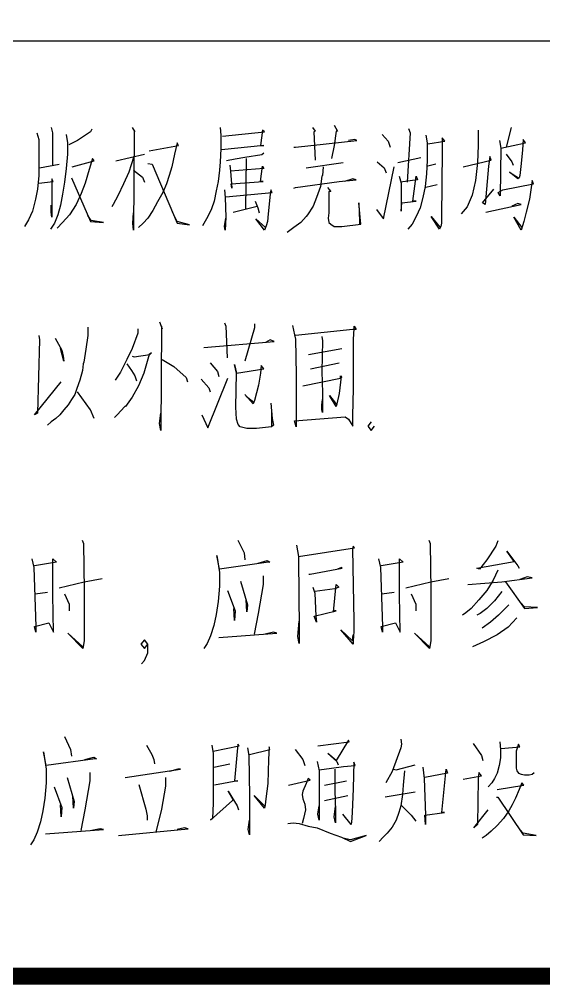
# Model space of a CAD drawing. Extents: x 2025205 to 2402328, y -557483 to 329036.
# Drawn here: x 2168076 to 2170399, y -400620 to -396345 of the extents above; entities that cross this region are included whole.
import ezdxf

# ---------------------------------------------------------------- set-up
doc = ezdxf.new("R2010")
doc.units = 0
doc.header["$LTSCALE"] = 1500
doc.header["$MEASUREMENT"] = 0
doc.layers.add('PUB_TITLE', color=4, linetype='Continuous')

# ---------------------------------------------------------------- blocks, each defined once
blk = doc.blocks.new('EWW')
at = {"layer": 'PUB_TITLE'}
for p, q in [((-165269.8, 286116.5), (-158269.8, 286116.5)), ((-163843.5, 285860), (-163839.4, 285844.9)), ((-163722.5, 285855), (-163726.6, 285847.4)), ((-163603.6, 285860), (-163595.5, 285847.4)), ((-163343.6, 285860), (-163341.6, 285837.4)), ((-163071.4, 285860), (-163063.4, 285850)), ((-163006.9, 285867.6), (-162996.9, 285850)), ((-162787.2, 285857.5), (-162783.2, 285844.9)), ((-162484.9, 285860), (-162499, 285802.1)), ((-163885.8, 285844.9), (-163879.8, 285824.8)), ((-163839.4, 285844.9), (-163839.4, 285749.2)), ((-163799.1, 285839.9), (-163795.1, 285814.7)), ((-163726.6, 285847.4), (-163764.9, 285822.2)), ((-163597.6, 285850), (-163599.6, 285557.7)), ((-163595.5, 285847.4), (-163597.6, 285850)), ((-163341.6, 285837.4), (-163341.6, 285797)), ((-163337.5, 285834.8), (-163212.6, 285847.4)), ((-163218.6, 285852.5), (-163224.6, 285807.1)), ((-163212.6, 285847.4), (-163218.6, 285852.5)), ((-163063.4, 285850), (-163067.4, 285847.4)), ((-163067.4, 285847.4), (-163063.4, 285764.3)), ((-163000.9, 285850), (-163006.9, 285807.1)), ((-162996.9, 285850), (-163000.9, 285850)), ((-162865.8, 285839.9), (-162847.7, 285819.7)), ((-162783.2, 285844.9), (-162791.3, 285698.8)), ((-162736.8, 285837.4), (-162732.8, 285814.7)), ((-162688.5, 285829.8), (-162688.5, 285792)), ((-162680.4, 285819.7), (-162688.5, 285829.8)), ((-162581.6, 285852.5), (-162581.6, 285807.1)), ((-163879.8, 285824.8), (-163879.8, 285764.3)), ((-163795.1, 285814.7), (-163795.1, 285781.9)), ((-163764.9, 285822.2), (-163791.1, 285809.6)), ((-163553.2, 285792), (-163466.5, 285807.1)), ((-163470.6, 285814.7), (-163478.6, 285781.9)), ((-163466.5, 285807.1), (-163470.6, 285814.7)), ((-163341.6, 285797), (-163343.6, 285759.2)), ((-163214.6, 285807.1), (-163339.5, 285794.5)), ((-163224.6, 285807.1), (-163214.6, 285807.1)), ((-163125.9, 285802.1), (-163121.8, 285802.1)), ((-163121.8, 285802.1), (-162940.4, 285822.2)), ((-163006.9, 285807.1), (-163015, 285769.3)), ((-162946.5, 285824.8), (-162964.6, 285822.2)), ((-162940.4, 285822.2), (-162946.5, 285824.8)), ((-162847.7, 285819.7), (-162841.7, 285802.1)), ((-162732.8, 285814.7), (-162732.8, 285764.3)), ((-162730.8, 285812.2), (-162680.4, 285819.7)), ((-162581.6, 285807.1), (-162583.6, 285756.7)), ((-162519.1, 285822.2), (-162515.1, 285799.6)), ((-162515.1, 285799.6), (-162517.1, 285658.5)), ((-162515.1, 285799.6), (-162442.5, 285814.7)), ((-162448.6, 285824.8), (-162450.6, 285794.5)), ((-162442.5, 285814.7), (-162448.6, 285824.8)), ((-163795.1, 285781.9), (-163799.1, 285739.1)), ((-163720.5, 285769.3), (-163730.6, 285736.6)), ((-163716.5, 285761.8), (-163720.5, 285769.3)), ((-163652, 285761.8), (-163567.3, 285781.9)), ((-163599.6, 285771.8), (-163613.7, 285729)), ((-163478.6, 285781.9), (-163486.7, 285744.1)), ((-163271, 285771.8), (-163299.2, 285766.8)), ((-163220.6, 285779.4), (-163271, 285771.8)), ((-163267, 285769.3), (-163269, 285620.7)), ((-163214.6, 285784.4), (-163220.6, 285779.4)), ((-162819.5, 285756.7), (-162750.9, 285771.8)), ((-162688.5, 285792), (-162690.5, 285595.5)), ((-162547.4, 285774.4), (-162551.4, 285746.6)), ((-162543.3, 285764.3), (-162547.4, 285774.4)), ((-162499, 285781.9), (-162482.9, 285759.2)), ((-162450.6, 285794.5), (-162454.6, 285754.2)), ((-163879.8, 285764.3), (-163879.8, 285718.9)), ((-163877.7, 285741.6), (-163819.3, 285751.7)), ((-163781, 285744.1), (-163716.5, 285761.8)), ((-163557.2, 285754.2), (-163545.1, 285751.7)), ((-163545.1, 285751.7), (-163470.6, 285577.8)), ((-163486.7, 285744.1), (-163494.8, 285718.9)), ((-163343.6, 285759.2), (-163345.6, 285734.1)), ((-163299.2, 285766.8), (-163325.4, 285761.8)), ((-163315.4, 285749.2), (-163313.3, 285731.5)), ((-163224.6, 285701.3), (-163218.6, 285746.6)), ((-163218.6, 285746.6), (-163214.6, 285739.1)), ((-163089.6, 285741.6), (-162980.7, 285756.7)), ((-163039.2, 285744.1), (-163041.2, 285718.9)), ((-162880, 285759.2), (-162859.8, 285741.6)), ((-162861.8, 285590.4), (-162829.6, 285744.1)), ((-162859.8, 285741.6), (-162853.7, 285726.5)), ((-162732.8, 285764.3), (-162734.8, 285724)), ((-162706.6, 285751.7), (-162730.8, 285746.6)), ((-162626, 285744.1), (-162543.3, 285764.3)), ((-162583.6, 285756.7), (-162589.7, 285703.8)), ((-162551.4, 285746.6), (-162561.5, 285633.3)), ((-162482.9, 285759.2), (-162478.8, 285749.2)), ((-162454.6, 285754.2), (-162458.7, 285718.9)), ((-163879.8, 285718.9), (-163883.8, 285678.6)), ((-163799.1, 285739.1), (-163803.2, 285698.8)), ((-163783, 285711.4), (-163726.6, 285582.9)), ((-163730.6, 285736.6), (-163742.7, 285696.3)), ((-163613.7, 285729), (-163629.8, 285693.7)), ((-163599.6, 285734.1), (-163573.4, 285713.9)), ((-163573.4, 285713.9), (-163567.3, 285698.8)), ((-163494.8, 285718.9), (-163502.8, 285693.7)), ((-163345.6, 285734.1), (-163349.6, 285701.3)), ((-163214.6, 285739.1), (-163313.3, 285731.5)), ((-163313.3, 285731.5), (-163309.3, 285681.1)), ((-163043.2, 285716.4), (-163047.3, 285686.2)), ((-163041.2, 285718.9), (-163043.2, 285716.4)), ((-162815.4, 285716.4), (-162809.4, 285696.3)), ((-162775.1, 285643.3), (-162765.1, 285716.4)), ((-162765.1, 285716.4), (-162761, 285706.3)), ((-162734.8, 285724), (-162738.9, 285686.2)), ((-162488.9, 285729), (-162462.7, 285711.4)), ((-162464.7, 285708.9), (-162488.9, 285729)), ((-162460.7, 285711.4), (-162464.7, 285708.9)), ((-162458.7, 285718.9), (-162460.7, 285711.4)), ((-163879.8, 285696.3), (-163837.4, 285701.3)), ((-163841.5, 285708.9), (-163841.5, 285595.5)), ((-163837.4, 285701.3), (-163841.5, 285708.9)), ((-163803.2, 285698.8), (-163809.2, 285663.5)), ((-163742.7, 285696.3), (-163754.8, 285666)), ((-163629.8, 285693.7), (-163645.9, 285658.5)), ((-163502.8, 285693.7), (-163512.9, 285668.5)), ((-163349.6, 285701.3), (-163355.7, 285673.6)), ((-163311.3, 285693.7), (-163216.6, 285701.3)), ((-163309.3, 285681.1), (-163311.3, 285693.7)), ((-163216.6, 285701.3), (-163224.6, 285701.3)), ((-163125.9, 285681.1), (-163121.8, 285683.7)), ((-163121.8, 285683.7), (-162992.8, 285701.3)), ((-163047.3, 285686.2), (-163059.4, 285653.4)), ((-163027.1, 285683.7), (-163017, 285671.1)), ((-162992.8, 285701.3), (-162942.4, 285706.3)), ((-162952.5, 285708.9), (-162976.7, 285701.3)), ((-162942.4, 285706.3), (-162952.5, 285708.9)), ((-162761, 285706.3), (-162811.4, 285698.8)), ((-162809.4, 285696.3), (-162809.4, 285613.1)), ((-162738.9, 285686.2), (-162744.9, 285653.4)), ((-162702.6, 285691.2), (-162736.8, 285683.7)), ((-162589.7, 285703.8), (-162599.8, 285661)), ((-162509.1, 285676.1), (-162418.3, 285693.7)), ((-162422.4, 285703.8), (-162430.4, 285648.4)), ((-162418.3, 285693.7), (-162422.4, 285703.8)), ((-163883.8, 285678.6), (-163889.8, 285648.4)), ((-163809.2, 285663.5), (-163815.3, 285630.7)), ((-163754.8, 285666), (-163768.9, 285633.3)), ((-163645.9, 285658.5), (-163660, 285633.3)), ((-163512.9, 285668.5), (-163529, 285640.8)), ((-163355.7, 285673.6), (-163361.7, 285643.3)), ((-163331.5, 285676.1), (-163329.5, 285653.4)), ((-163327.4, 285655.9), (-163190.4, 285668.5)), ((-163196.4, 285663.5), (-163202.5, 285605.5)), ((-163194.4, 285676.1), (-163196.4, 285663.5)), ((-163190.4, 285668.5), (-163194.4, 285676.1)), ((-163023.1, 285671.1), (-163023.1, 285613.1)), ((-163017, 285671.1), (-163023.1, 285671.1)), ((-162599.8, 285661), (-162613.9, 285625.7)), ((-162569.5, 285638.3), (-162535.3, 285678.6)), ((-162523.2, 285668.5), (-162509.1, 285676.1)), ((-162517.1, 285658.5), (-162523.2, 285668.5)), ((-163889.8, 285648.4), (-163897.9, 285613.1)), ((-163843.5, 285610.6), (-163843.5, 285630.7)), ((-163815.3, 285630.7), (-163823.3, 285603)), ((-163768.9, 285633.3), (-163789.1, 285603)), ((-163660, 285633.3), (-163664.1, 285625.7)), ((-163529, 285640.8), (-163543.1, 285615.6)), ((-163361.7, 285643.3), (-163369.8, 285620.7)), ((-163329.5, 285653.4), (-163327.4, 285595.5)), ((-163305.3, 285610.6), (-163234.7, 285628.2)), ((-163240.8, 285643.3), (-163232.7, 285623.2)), ((-163069.4, 285628.2), (-163085.6, 285603)), ((-163059.4, 285653.4), (-163069.4, 285628.2)), ((-162934.4, 285638.3), (-162932.4, 285582.9)), ((-162928.3, 285575.3), (-162934.4, 285638.3)), ((-162809.4, 285613.1), (-162807.4, 285638.3)), ((-162807.4, 285638.3), (-162765.1, 285643.3)), ((-162765.1, 285643.3), (-162775.1, 285643.3)), ((-162744.9, 285653.4), (-162753, 285623.2)), ((-162561.5, 285633.3), (-162569.5, 285638.3)), ((-162559.4, 285610.6), (-162454.6, 285633.3)), ((-162464.7, 285635.8), (-162482.9, 285628.2)), ((-162454.6, 285633.3), (-162464.7, 285635.8)), ((-162430.4, 285648.4), (-162440.5, 285610.6)), ((-163897.9, 285613.1), (-163910, 285587.9)), ((-163841.5, 285595.5), (-163843.5, 285610.6)), ((-163823.3, 285603), (-163833.4, 285577.8)), ((-163789.1, 285603), (-163809.2, 285580.3)), ((-163724.6, 285585.4), (-163734.6, 285600.5)), ((-163601.6, 285577.8), (-163599.6, 285608.1)), ((-163543.1, 285615.6), (-163557.2, 285592.9)), ((-163470.6, 285582.9), (-163484.7, 285610.6)), ((-163379.9, 285598), (-163396, 285570.3)), ((-163369.8, 285620.7), (-163379.9, 285598)), ((-163232.7, 285623.2), (-163228.7, 285608.1)), ((-163202.5, 285605.5), (-163204.5, 285582.9)), ((-163089.6, 285598), (-163105.7, 285580.3)), ((-163085.6, 285603), (-163089.6, 285598)), ((-163023.1, 285608.1), (-163025.1, 285592.9)), ((-163023.1, 285613.1), (-163023.1, 285608.1)), ((-162882, 285618.1), (-162880, 285615.6)), ((-162880, 285615.6), (-162861.8, 285590.4)), ((-162765.1, 285598), (-162777.1, 285575.3)), ((-162753, 285623.2), (-162765.1, 285598)), ((-162720.7, 285598), (-162694.5, 285565.2)), ((-162696.5, 285560.2), (-162720.7, 285598)), ((-162613.9, 285625.7), (-162632, 285605.5)), ((-162440.5, 285610.6), (-162446.6, 285582.9)), ((-163910, 285587.9), (-163922.1, 285567.8)), ((-163833.4, 285577.8), (-163845.5, 285560.2)), ((-163809.2, 285580.3), (-163825.3, 285562.7)), ((-163726.6, 285582.9), (-163688.3, 285580.3)), ((-163688.3, 285580.3), (-163724.6, 285585.4)), ((-163599.6, 285557.7), (-163601.6, 285577.8)), ((-163571.4, 285577.8), (-163585.5, 285565.2)), ((-163557.2, 285592.9), (-163571.4, 285577.8)), ((-163434.3, 285572.8), (-163470.6, 285582.9)), ((-163470.6, 285577.8), (-163434.3, 285572.8)), ((-163331.5, 285567.8), (-163327.4, 285592.9)), ((-163327.4, 285595.5), (-163329.5, 285557.7)), ((-163238.8, 285590.4), (-163210.5, 285565.2)), ((-163212.6, 285557.7), (-163238.8, 285590.4)), ((-163208.5, 285570.3), (-163212.6, 285557.7)), ((-163204.5, 285582.9), (-163208.5, 285570.3)), ((-163105.7, 285580.3), (-163125.9, 285565.2)), ((-163025.1, 285592.9), (-163023.1, 285580.3)), ((-163023.1, 285580.3), (-163017, 285575.3)), ((-163017, 285575.3), (-163006.9, 285567.8)), ((-162984.8, 285567.8), (-162928.3, 285575.3)), ((-162932.4, 285582.9), (-162932.4, 285575.3)), ((-162777.1, 285575.3), (-162789.2, 285560.2)), ((-162690.5, 285577.8), (-162692.5, 285567.8)), ((-162690.5, 285595.5), (-162690.5, 285577.8)), ((-162476.8, 285595.5), (-162452.6, 285565.2)), ((-162454.6, 285557.7), (-162476.8, 285595.5)), ((-162446.6, 285582.9), (-162454.6, 285557.7)), ((-163329.5, 285557.7), (-163331.5, 285567.8)), ((-163125.9, 285565.2), (-163146, 285550.1)), ((-163006.9, 285567.8), (-162984.8, 285567.8)), ((-162692.5, 285567.8), (-162696.5, 285560.2)), ((-163523, 285286.2), (-163514.9, 285266.1)), ((-163734.6, 285271.1), (-163734.6, 285251)), ((-163587.5, 285266.1), (-163587.5, 285253.5)), ((-163516.9, 285273.7), (-163518.9, 284966.2)), ((-163514.9, 285266.1), (-163516.9, 285273.7)), ((-163331.5, 285283.7), (-163327.4, 285273.7)), ((-163327.4, 285273.7), (-163323.4, 285180.4)), ((-163242.8, 285268.6), (-163271, 285170.3)), ((-163242.8, 285281.2), (-163242.8, 285268.6)), ((-163129.9, 285276.2), (-163123.9, 285248.5)), ((-162952.5, 285263.6), (-163121.8, 285245.9)), ((-162942.4, 285263.6), (-162952.5, 285263.6)), ((-162950.5, 285235.9), (-162948.5, 285266.1)), ((-162948.5, 285273.7), (-162942.4, 285263.6)), ((-162948.5, 285266.1), (-162948.5, 285273.7)), ((-163877.7, 285233.3), (-163883.8, 285016.6)), ((-163879.8, 285245.9), (-163877.7, 285233.3)), ((-163831.4, 285238.4), (-163811.2, 285203.1)), ((-163734.6, 285245.9), (-163740.7, 285205.6)), ((-163734.6, 285251), (-163734.6, 285245.9)), ((-163587.5, 285253.5), (-163603.6, 285208.1)), ((-163392, 285210.7), (-163184.3, 285228.3)), ((-163196.4, 285233.3), (-163210.5, 285225.8)), ((-163184.3, 285228.3), (-163196.4, 285233.3)), ((-163123.9, 285248.5), (-163121.8, 285235.9)), ((-163121.8, 285235.9), (-163119.8, 285130)), ((-163043.2, 285243.4), (-163041.2, 285230.8)), ((-163041.2, 285230.8), (-163043.2, 285140.1)), ((-162950.5, 285157.7), (-162950.5, 285235.9)), ((-163805.2, 285170.3), (-163815.3, 285208.1)), ((-163811.2, 285203.1), (-163807.2, 285185.5)), ((-163740.7, 285205.6), (-163746.7, 285167.8)), ((-163603.6, 285208.1), (-163619.7, 285175.4)), ((-163083.5, 285190.5), (-162984.8, 285208.1)), ((-163807.2, 285185.5), (-163805.2, 285170.3)), ((-163619.7, 285175.4), (-163637.9, 285137.6)), ((-163603.6, 285185.5), (-163597.6, 285182.9)), ((-163597.6, 285182.9), (-163551.2, 285190.5)), ((-163553.2, 285190.5), (-163569.3, 285135.1)), ((-163547.2, 285195.5), (-163553.2, 285190.5)), ((-163551.2, 285190.5), (-163547.2, 285195.5)), ((-163514.9, 285175.4), (-163480.6, 285155.2)), ((-163750.8, 285142.6), (-163758.8, 285114.9)), ((-163748.7, 285162.8), (-163750.8, 285142.6)), ((-163746.7, 285167.8), (-163748.7, 285162.8)), ((-163619.7, 285162.8), (-163605.6, 285142.6)), ((-163605.6, 285142.6), (-163595.5, 285127.5)), ((-163480.6, 285155.2), (-163444.4, 285122.5)), ((-163373.8, 285165.3), (-163351.6, 285140.1)), ((-163301.2, 285160.3), (-163295.2, 285135.1)), ((-163295.2, 285135.1), (-163301.2, 285160.3)), ((-163295.2, 285135.1), (-163214.6, 285147.7)), ((-163222.6, 285157.7), (-163224.6, 285135.1)), ((-163214.6, 285147.7), (-163222.6, 285157.7)), ((-163077.5, 285147.7), (-162992.8, 285165.3)), ((-162950.5, 285089.7), (-162950.5, 285157.7)), ((-163758.8, 285114.9), (-163766.9, 285089.7)), ((-163637.9, 285137.6), (-163654, 285114.9)), ((-163595.5, 285127.5), (-163591.5, 285112.4)), ((-163569.3, 285135.1), (-163585.5, 285097.3)), ((-163444.4, 285122.5), (-163440.3, 285109.9)), ((-163400, 285117.4), (-163377.8, 285092.2)), ((-163379.9, 284973.8), (-163321.4, 285119.9)), ((-163351.6, 285140.1), (-163347.6, 285125)), ((-163297.2, 285034.3), (-163295.2, 285135.1)), ((-163224.6, 285135.1), (-163230.7, 285099.8)), ((-163119.8, 285130), (-163119.8, 285051.9)), ((-163099.7, 285097.3), (-162988.8, 285119.9)), ((-163043.2, 285140.1), (-163041.2, 285077.1)), ((-162986.8, 285125), (-162992.8, 285074.6)), ((-162988.8, 285127.5), (-162984.8, 285122.5)), ((-162988.8, 285119.9), (-162988.8, 285127.5)), ((-162984.8, 285122.5), (-162986.8, 285125)), ((-163891.9, 285011.6), (-163813.2, 285109.9)), ((-163766.9, 285089.7), (-163772.9, 285072.1)), ((-163585.5, 285097.3), (-163603.6, 285064.5)), ((-163377.8, 285092.2), (-163373.8, 285079.6)), ((-163230.7, 285099.8), (-163242.8, 285054.4)), ((-162952.5, 285009.1), (-162950.5, 285089.7)), ((-163783, 285057), (-163793.1, 285041.8)), ((-163772.9, 285072.1), (-163783, 285057)), ((-163726.6, 285026.7), (-163764.9, 285079.6)), ((-163603.6, 285064.5), (-163623.8, 285036.8)), ((-163246.8, 285044.4), (-163271, 285072.1)), ((-163267, 285067), (-163244.8, 285049.4)), ((-163043.2, 285041.8), (-163041.2, 285057)), ((-163041.2, 285077.1), (-163041.2, 285019.2)), ((-163021.1, 285069.6), (-162998.9, 285041.8)), ((-163000.9, 285036.8), (-163021.1, 285069.6)), ((-162992.8, 285074.6), (-162998.9, 285044.4)), ((-163793.1, 285041.8), (-163805.2, 285026.7)), ((-163625.8, 285036.8), (-163648, 285011.6)), ((-163623.8, 285036.8), (-163625.8, 285036.8)), ((-163295.2, 284999), (-163297.2, 285034.3)), ((-163242.8, 285054.4), (-163246.8, 285044.4)), ((-163194.4, 285046.9), (-163190.4, 285001.5)), ((-163119.8, 285051.9), (-163119.8, 284976.3)), ((-163043.2, 285026.7), (-163043.2, 285041.8)), ((-162998.9, 285044.4), (-163000.9, 285036.8)), ((-163883.8, 285016.6), (-163891.9, 285011.6)), ((-163829.4, 285001.5), (-163843.5, 284991.4)), ((-163817.3, 285011.6), (-163829.4, 285001.5)), ((-163805.2, 285026.7), (-163817.3, 285011.6)), ((-163716.5, 285001.5), (-163726.6, 285026.7)), ((-163648, 285011.6), (-163656, 285004)), ((-163523, 284986.4), (-163518.9, 285016.6)), ((-163398, 285011.6), (-163379.9, 284973.8)), ((-163291.2, 284983.9), (-163295.2, 284999)), ((-163192.4, 285021.7), (-163192.4, 284978.8)), ((-163190.4, 285001.5), (-163186.3, 284981.4)), ((-163123.9, 284994), (-162974.7, 285006.6)), ((-163041.2, 285019.2), (-163043.2, 285026.7)), ((-162974.7, 285006.6), (-162964.6, 284999)), ((-162964.6, 284999), (-162952.5, 284978.8)), ((-162952.5, 284978.8), (-162952.5, 285009.1)), ((-163843.5, 284991.4), (-163853.6, 284981.4)), ((-163518.9, 284966.2), (-163523, 284986.4)), ((-163285.1, 284976.3), (-163291.2, 284983.9)), ((-163265, 284971.3), (-163285.1, 284976.3)), ((-163236.7, 284971.3), (-163265, 284971.3)), ((-163192.4, 284976.3), (-163236.7, 284971.3)), ((-163186.3, 284981.4), (-163192.4, 284976.3)), ((-163119.8, 284976.3), (-163123.9, 284994)), ((-162898.3, 284990.9), (-162908.2, 284978.6)), ((-162908.2, 284978.6), (-162898.3, 284966.2)), ((-162898.3, 284966.2), (-162888.5, 284978.6)), ((-163751.2, 284642.1), (-163747.2, 284632)), ((-163747.2, 284632), (-163745.2, 284493.4)), ((-163291.6, 284642.1), (-163273.5, 284604.3)), ((-162727.2, 284642.1), (-162723.2, 284632)), ((-162723.2, 284632), (-162721.2, 284493.4)), ((-162523.6, 284639.6), (-162529.7, 284624.5)), ((-163273.5, 284604.3), (-163271.5, 284584.1)), ((-163118.3, 284627), (-163112.2, 284594.2)), ((-163112.2, 284594.2), (-162946.9, 284619.4)), ((-162951, 284624.5), (-162953, 284616.9)), ((-162953, 284616.9), (-162949, 284402.7)), ((-162946.9, 284619.4), (-162951, 284624.5)), ((-162529.7, 284624.5), (-162555.9, 284584.1)), ((-162497.4, 284609.3), (-162465.2, 284566.5)), ((-162475.3, 284579.1), (-162497.4, 284609.3)), ((-163900.4, 284586.7), (-163894.3, 284561.5)), ((-163827.8, 284576.6), (-163892.3, 284566.5)), ((-163837.9, 284586.7), (-163827.8, 284576.6)), ((-163837.9, 284480.8), (-163837.9, 284586.7)), ((-163354.1, 284596.7), (-163346.1, 284546.3)), ((-163346.1, 284556.4), (-163354.1, 284596.7)), ((-163200.9, 284576.6), (-163346.1, 284556.4)), ((-163231.2, 284574.1), (-163205, 284581.6)), ((-163205, 284581.6), (-163196.9, 284576.6)), ((-163196.9, 284576.6), (-163200.9, 284576.6)), ((-163112.2, 284594.2), (-163112.2, 284584.1)), ((-163112.2, 284584.1), (-163110.2, 284380)), ((-162876.4, 284586.7), (-162870.3, 284561.5)), ((-162803.8, 284576.6), (-162868.3, 284566.5)), ((-162813.9, 284586.7), (-162803.8, 284576.6)), ((-162813.9, 284480.8), (-162813.9, 284586.7)), ((-162586.1, 284558.9), (-162475.3, 284579.1)), ((-162555.9, 284584.1), (-162578.1, 284556.4)), ((-163894.3, 284561.5), (-163888.3, 284387.6)), ((-163346.1, 284546.3), (-163346.1, 284506)), ((-163078, 284541.3), (-162983.2, 284558.9)), ((-162985.2, 284561.5), (-162997.3, 284556.4)), ((-162983.2, 284558.9), (-162985.2, 284561.5)), ((-162870.3, 284561.5), (-162864.3, 284387.6)), ((-162578.1, 284556.4), (-162586.1, 284558.9)), ((-162523.6, 284553.9), (-162537.7, 284523.7)), ((-162465.2, 284566.5), (-162461.1, 284558.9)), ((-163819.8, 284501), (-163745.2, 284518.6)), ((-163745.2, 284518.6), (-163692.8, 284528.7)), ((-163283.6, 284521.2), (-163263.4, 284450.6)), ((-163217.1, 284536.3), (-163217.1, 284511.1)), ((-163082, 284541.3), (-163078, 284541.3)), ((-162795.8, 284501), (-162721.2, 284518.6)), ((-162721.2, 284518.6), (-162668.8, 284528.7)), ((-162612.3, 284511.1), (-162511.5, 284518.6)), ((-162537.7, 284523.7), (-162555.9, 284493.4)), ((-162511.5, 284518.6), (-162422.8, 284531.2)), ((-162501.5, 284518.6), (-162445, 284440.5)), ((-162437, 284533.7), (-162459.1, 284526.2)), ((-162422.8, 284531.2), (-162437, 284533.7)), ((-163890.3, 284483.4), (-163854, 284488.4)), ((-163745.2, 284493.4), (-163745.2, 284407.8)), ((-163346.1, 284506), (-163350.1, 284460.7)), ((-163321.9, 284493.4), (-163299.7, 284433)), ((-163217.1, 284511.1), (-163231.2, 284425.4)), ((-163069.9, 284503.5), (-163063.9, 284485.9)), ((-163005.4, 284498.5), (-163063.9, 284490.9)), ((-163063.9, 284485.9), (-163061.8, 284417.8)), ((-163009.4, 284430.4), (-163001.4, 284511.1)), ((-162993.3, 284503.5), (-163005.4, 284498.5)), ((-163001.4, 284511.1), (-162993.3, 284503.5)), ((-162866.3, 284483.4), (-162830, 284488.4)), ((-162721.2, 284493.4), (-162721.2, 284407.8)), ((-162555.9, 284493.4), (-162580.1, 284465.7)), ((-162511.5, 284490.9), (-162533.7, 284463.2)), ((-163835.9, 284370), (-163837.9, 284480.8)), ((-163803.6, 284483.4), (-163789.5, 284453.1)), ((-163350.1, 284460.7), (-163356.1, 284422.9)), ((-163265.4, 284430.4), (-163267.4, 284465.7)), ((-162811.9, 284370), (-162813.9, 284480.8)), ((-162779.6, 284483.4), (-162765.5, 284453.1)), ((-162580.1, 284465.7), (-162602.3, 284440.5)), ((-162533.7, 284463.2), (-162555.9, 284440.5)), ((-162445, 284445.6), (-162457.1, 284458.2)), ((-163789.5, 284453.1), (-163789.5, 284433)), ((-163301.7, 284405.2), (-163303.7, 284440.5)), ((-163299.7, 284433), (-163301.7, 284405.2)), ((-163263.4, 284450.6), (-163265.4, 284430.4)), ((-163065.9, 284417.8), (-163001.4, 284433)), ((-163005.4, 284433), (-163009.4, 284430.4)), ((-163001.4, 284433), (-163005.4, 284433)), ((-162765.5, 284453.1), (-162765.5, 284433)), ((-162602.3, 284440.5), (-162618.4, 284427.9)), ((-162555.9, 284440.5), (-162576, 284425.4)), ((-162491.4, 284450.6), (-162521.6, 284420.4)), ((-162406.7, 284443), (-162445, 284445.6)), ((-162445, 284440.5), (-162406.7, 284443)), ((-163745.2, 284407.8), (-163745.2, 284344.8)), ((-163356.1, 284422.9), (-163362.2, 284390.1)), ((-163231.2, 284425.4), (-163243.3, 284364.9)), ((-163114.3, 284357.4), (-163110.2, 284402.7)), ((-163059.8, 284400.2), (-163065.9, 284417.8)), ((-163061.8, 284417.8), (-163059.8, 284400.2)), ((-162949, 284402.7), (-162949, 284395.2)), ((-162721.2, 284407.8), (-162721.2, 284344.8)), ((-162618.4, 284427.9), (-162628.5, 284420.4)), ((-162576, 284425.4), (-162586.1, 284420.4)), ((-162521.6, 284420.4), (-162545.8, 284400.2)), ((-162467.2, 284412.8), (-162493.4, 284385.1)), ((-163892.3, 284387.6), (-163850, 284397.7)), ((-163888.3, 284370), (-163892.3, 284387.6)), ((-163888.3, 284387.6), (-163888.3, 284370)), ((-163850, 284397.7), (-163835.9, 284370)), ((-163362.2, 284390.1), (-163372.3, 284359.9)), ((-163110.2, 284380), (-163110.2, 284337.2)), ((-162987.3, 284377.5), (-162953, 284344.8)), ((-162951, 284334.7), (-162987.3, 284377.5)), ((-162949, 284372.5), (-162951, 284344.8)), ((-162949, 284395.2), (-162949, 284372.5)), ((-162868.3, 284387.6), (-162826, 284397.7)), ((-162864.3, 284370), (-162868.3, 284387.6)), ((-162864.3, 284387.6), (-162864.3, 284370)), ((-162826, 284397.7), (-162811.9, 284370)), ((-162545.8, 284400.2), (-162570, 284382.6)), ((-162493.4, 284385.1), (-162525.7, 284362.4)), ((-163793.6, 284367.5), (-163749.2, 284327.1)), ((-163749.2, 284322.1), (-163793.6, 284367.5)), ((-163745.2, 284344.8), (-163749.2, 284322.1)), ((-163567.8, 284347.3), (-163577.9, 284334.7)), ((-163557.7, 284334.7), (-163567.8, 284347.3)), ((-163372.3, 284359.9), (-163382.3, 284337.2)), ((-163348.1, 284354.9), (-163176.7, 284367.5)), ((-163186.8, 284370), (-163211, 284364.9)), ((-163176.7, 284367.5), (-163186.8, 284370)), ((-163110.2, 284337.2), (-163114.3, 284357.4)), ((-162953, 284344.8), (-162951, 284362.4)), ((-162951, 284344.8), (-162951, 284334.7)), ((-162769.6, 284367.5), (-162725.2, 284327.1)), ((-162725.2, 284322.1), (-162769.6, 284367.5)), ((-162721.2, 284344.8), (-162725.2, 284322.1)), ((-162525.7, 284362.4), (-162566, 284342.3)), ((-163577.9, 284334.7), (-163567.8, 284322.1)), ((-163567.8, 284322.1), (-163557.7, 284334.7)), ((-163557.7, 284309.5), (-163557.7, 284334.7)), ((-163382.3, 284337.2), (-163392.4, 284322.1)), ((-162588.1, 284332.2), (-162598.2, 284327.1)), ((-162566, 284342.3), (-162588.1, 284332.2)), ((-163575.9, 284276.7), (-163567.8, 284286.8)), ((-163567.8, 284286.8), (-163557.7, 284309.5)), ((-163803.6, 284062.1), (-163785.5, 284024.3)), ((-163561.7, 284036.9), (-163545.6, 284009.2)), ((-163368.2, 284036.9), (-163364.2, 284011.7)), ((-163364.2, 284019.3), (-163287.6, 284034.4)), ((-163291.6, 284039.4), (-163301.7, 283931.1)), ((-163287.6, 284034.4), (-163291.6, 284039.4)), ((-163198.9, 284031.9), (-163200.9, 283994.1)), ((-163196.9, 284024.3), (-163198.9, 284031.9)), ((-163055.8, 284034.4), (-162963.1, 284047)), ((-162965.1, 284052), (-163001.4, 283991.5)), ((-162963.1, 284047), (-162965.1, 284052)), ((-162809.9, 284054.5), (-162807.9, 284039.4)), ((-162807.9, 284039.4), (-162809.9, 284029.3)), ((-162596.2, 284041.9), (-162572, 284006.7)), ((-162517.6, 284047), (-162515.6, 284024.3)), ((-162513.6, 284026.8), (-162459.1, 284031.9)), ((-162463.2, 284039.4), (-162469.2, 284019.3)), ((-162459.1, 284031.9), (-162463.2, 284039.4)), ((-163866.1, 284016.7), (-163858.1, 283966.3)), ((-163858.1, 283976.4), (-163866.1, 284016.7)), ((-163785.5, 284024.3), (-163783.5, 284004.1)), ((-163743.2, 283994.1), (-163717, 284001.6)), ((-163717, 284001.6), (-163708.9, 283996.6)), ((-163545.6, 284009.2), (-163539.6, 283994.1)), ((-163364.2, 284011.7), (-163364.2, 283936.1)), ((-163263.4, 284029.3), (-163259.4, 284006.7)), ((-163259.4, 284006.7), (-163257.4, 283885.7)), ((-163257.4, 284009.2), (-163196.9, 284024.3)), ((-163122.3, 284024.3), (-163100.1, 283994.1)), ((-163025.6, 284011.7), (-162999.4, 283989)), ((-163001.4, 283991.5), (-163025.6, 284011.7)), ((-162809.9, 284029.3), (-162836.1, 283958.8)), ((-162572, 284006.7), (-162568, 283991.5)), ((-162515.6, 284024.3), (-162515.6, 283999.1)), ((-162469.2, 284019.3), (-162469.2, 284001.6)), ((-162469.2, 284001.6), (-162469.2, 283986.5)), ((-163712.9, 283996.6), (-163858.1, 283976.4)), ((-163708.9, 283996.6), (-163712.9, 283996.6)), ((-163539.6, 283994.1), (-163537.6, 283981.5)), ((-163362.2, 283971.4), (-163315.8, 283981.5)), ((-163200.9, 283994.1), (-163202.9, 283923.5)), ((-163100.1, 283994.1), (-163094.1, 283976.4)), ((-163057.8, 283989), (-163051.8, 283961.3)), ((-163015.5, 283968.9), (-162979.2, 283973.9)), ((-162999.4, 283989), (-162995.3, 283978.9)), ((-162979.2, 283973.9), (-162944.9, 283976.4)), ((-162949, 283986.5), (-162951, 283908.4)), ((-162944.9, 283976.4), (-162949, 283986.5)), ((-162824, 283963.8), (-162767.5, 283978.9)), ((-162519.6, 283976.4), (-162525.7, 283953.7)), ((-162515.6, 283999.1), (-162519.6, 283976.4)), ((-162469.2, 283986.5), (-162469.2, 283968.9)), ((-163858.1, 283966.3), (-163858.1, 283926)), ((-163729.1, 283956.3), (-163729.1, 283931.1)), ((-163624.2, 283941.2), (-163461, 283966.3)), ((-163469, 283966.3), (-163493.2, 283958.8)), ((-163461, 283966.3), (-163469, 283966.3)), ((-163051.8, 283963.8), (-163015.5, 283968.9)), ((-163051.8, 283961.3), (-163051.8, 283847.9)), ((-163005.4, 283966.3), (-163005.4, 283903.4)), ((-162836.1, 283958.8), (-162854.2, 283926)), ((-162832, 283966.3), (-162824, 283963.8)), ((-162799.8, 283961.3), (-162803.8, 283918.5)), ((-162745.4, 283971.4), (-162741.3, 283938.6)), ((-162672.8, 283953.7), (-162739.3, 283941.2)), ((-162688.9, 283837.8), (-162676.8, 283966.3)), ((-162676.8, 283966.3), (-162672.8, 283953.7)), ((-162626.4, 283936.1), (-162572, 283946.2)), ((-162580.1, 283956.3), (-162582.1, 283936.1)), ((-162572, 283946.2), (-162580.1, 283956.3)), ((-162525.7, 283953.7), (-162533.7, 283938.6)), ((-162469.2, 283968.9), (-162467.2, 283961.3)), ((-162467.2, 283961.3), (-162463.2, 283953.7)), ((-162463.2, 283953.7), (-162455.1, 283951.2)), ((-162455.1, 283951.2), (-162445, 283948.7)), ((-162445, 283948.7), (-162430.9, 283948.7)), ((-162430.9, 283948.7), (-162422.8, 283951.2)), ((-162422.8, 283951.2), (-162416.8, 283956.3)), ((-163858.1, 283926), (-163862.1, 283880.7)), ((-163795.6, 283941.2), (-163775.4, 283870.6)), ((-163729.1, 283931.1), (-163743.2, 283845.4)), ((-163583.9, 283921), (-163563.8, 283847.9)), ((-163505.3, 283916), (-163517.4, 283847.9)), ((-163505.3, 283941.2), (-163505.3, 283916)), ((-163364.2, 283936.1), (-163364.2, 283873.1)), ((-163291.6, 283931.1), (-163360.2, 283918.5)), ((-163301.7, 283931.1), (-163291.6, 283931.1)), ((-163202.9, 283923.5), (-163209, 283878.2)), ((-163142.5, 283918.5), (-163078, 283933.6)), ((-163090.1, 283923.5), (-163100.1, 283900.8)), ((-163084, 283938.6), (-163090.1, 283923.5)), ((-163078, 283933.6), (-163084, 283938.6)), ((-163035.6, 283918.5), (-162971.1, 283931.1)), ((-162803.8, 283918.5), (-162805.8, 283890.8)), ((-162741.3, 283938.6), (-162737.3, 283830.3)), ((-162582.1, 283936.1), (-162584.1, 283802.6)), ((-162541.8, 283926), (-162551.9, 283913.4)), ((-162533.7, 283938.6), (-162541.8, 283926)), ((-162525.7, 283905.9), (-162447, 283918.5)), ((-162453.1, 283926), (-162461.1, 283905.9)), ((-162447, 283918.5), (-162453.1, 283926)), ((-163833.9, 283913.4), (-163811.7, 283853)), ((-163319.9, 283900.8), (-163293.7, 283858)), ((-163305.7, 283875.6), (-163319.9, 283900.8)), ((-163243.3, 283888.2), (-163213, 283858)), ((-163213, 283850.4), (-163243.3, 283888.2)), ((-163100.1, 283900.8), (-163102.2, 283890.8)), ((-163102.2, 283890.8), (-163100.1, 283878.2)), ((-163035.6, 283873.1), (-162967.1, 283888.2)), ((-163005.4, 283903.4), (-163003.4, 283842.9)), ((-162951, 283908.4), (-162953, 283860.5)), ((-162767.5, 283898.3), (-162856.2, 283883.2)), ((-162805.8, 283890.8), (-162809.9, 283858)), ((-162461.1, 283905.9), (-162471.2, 283880.7)), ((-163862.1, 283880.7), (-163868.1, 283842.9)), ((-163813.7, 283825.2), (-163815.7, 283860.5)), ((-163777.4, 283850.4), (-163779.4, 283885.7)), ((-163775.4, 283870.6), (-163777.4, 283850.4)), ((-163372.3, 283815.2), (-163307.8, 283873.1)), ((-163364.2, 283865.6), (-163366.2, 283820.2)), ((-163364.2, 283873.1), (-163364.2, 283865.6)), ((-163307.8, 283873.1), (-163305.7, 283875.6)), ((-163257.4, 283885.7), (-163257.4, 283878.2)), ((-163257.4, 283878.2), (-163257.4, 283772.3)), ((-163211, 283860.5), (-163213, 283850.4)), ((-163209, 283878.2), (-163211, 283860.5)), ((-163100.1, 283878.2), (-163094.1, 283863)), ((-163094.1, 283863), (-163092.1, 283845.4)), ((-162953, 283860.5), (-162955, 283820.2)), ((-162809.9, 283860.5), (-162779.6, 283830.3)), ((-162527.7, 283883.2), (-162523.6, 283883.2)), ((-162523.6, 283883.2), (-162449.1, 283772.3)), ((-162481.3, 283860.5), (-162491.4, 283842.9)), ((-162471.2, 283880.7), (-162481.3, 283860.5)), ((-163868.1, 283842.9), (-163874.2, 283810.1)), ((-163811.7, 283853), (-163813.7, 283825.2)), ((-163743.2, 283845.4), (-163755.3, 283784.9)), ((-163563.8, 283847.9), (-163559.7, 283827.8)), ((-163517.4, 283847.9), (-163533.5, 283779.9)), ((-163293.7, 283858), (-163289.6, 283845.4)), ((-163092.1, 283845.4), (-163098.1, 283820.2)), ((-163055.8, 283832.8), (-163051.8, 283858)), ((-163051.8, 283815.2), (-163055.8, 283832.8)), ((-163051.8, 283847.9), (-163051.8, 283815.2)), ((-163007.4, 283825.2), (-163003.4, 283855.5)), ((-163003.4, 283842.9), (-163003.4, 283840.4)), ((-163003.4, 283840.4), (-163003.4, 283807.6)), ((-162957, 283802.6), (-162981.2, 283832.8)), ((-162815.9, 283837.8), (-162824, 283815.2)), ((-162809.9, 283858), (-162815.9, 283837.8)), ((-162779.6, 283830.3), (-162765.5, 283812.6)), ((-162739.3, 283830.3), (-162680.9, 283837.8)), ((-162737.3, 283802.6), (-162739.3, 283830.3)), ((-162737.3, 283830.3), (-162737.3, 283802.6)), ((-162680.9, 283837.8), (-162688.9, 283837.8)), ((-162594.2, 283792.5), (-162551.9, 283845.4)), ((-162491.4, 283842.9), (-162507.5, 283820.2)), ((-163874.2, 283810.1), (-163884.3, 283779.9)), ((-163559.7, 283827.8), (-163559.7, 283815.2)), ((-163366.2, 283820.2), (-163372.3, 283815.2)), ((-163261.4, 283787.5), (-163257.4, 283815.2)), ((-163144.5, 283805.1), (-163128.4, 283807.6)), ((-163128.4, 283807.6), (-163110.2, 283805.1)), ((-163110.2, 283805.1), (-163084, 283797.5)), ((-163098.1, 283820.2), (-163102.2, 283805.1)), ((-163003.4, 283807.6), (-163007.4, 283825.2)), ((-162955, 283820.2), (-162957, 283802.6)), ((-162824, 283815.2), (-162836.1, 283795)), ((-162584.1, 283802.6), (-162594.2, 283792.5)), ((-162507.5, 283820.2), (-162525.7, 283800)), ((-163884.3, 283779.9), (-163894.3, 283757.2)), ((-163860.1, 283774.9), (-163688.7, 283787.5)), ((-163698.8, 283790), (-163723, 283784.9)), ((-163688.7, 283787.5), (-163698.8, 283790)), ((-163644.4, 283769.8), (-163438.8, 283790)), ((-163448.9, 283792.5), (-163471, 283787.5)), ((-163438.8, 283790), (-163448.9, 283792.5)), ((-163257.4, 283772.3), (-163261.4, 283787.5)), ((-163084, 283797.5), (-163057.8, 283792.5)), ((-163057.8, 283792.5), (-163019.5, 283777.4)), ((-163019.5, 283777.4), (-162985.2, 283764.8)), ((-162850.2, 283777.4), (-162862.3, 283764.8)), ((-162836.1, 283795), (-162850.2, 283777.4)), ((-162543.8, 283782.4), (-162557.9, 283769.8)), ((-162525.7, 283800), (-162543.8, 283782.4)), ((-162449.1, 283777.4), (-162459.1, 283787.5)), ((-162410.8, 283769.8), (-162449.1, 283777.4)), ((-163894.3, 283757.2), (-163904.4, 283742.1)), ((-162985.2, 283764.8), (-162959, 283752.2)), ((-162959, 283757.2), (-162981.2, 283762.3)), ((-162912.7, 283769.8), (-162959, 283757.2)), ((-162959, 283752.2), (-162912.7, 283769.8)), ((-162862.3, 283764.8), (-162874.4, 283752.2)), ((-162557.9, 283769.8), (-162570, 283762.3)), ((-162449.1, 283772.3), (-162410.8, 283769.8))]:
    blk.add_line(p, q, dxfattribs=at)
at = {"layer": 'PUB_TITLE', "const_width": 50}
blk.add_lwpolyline([(-158269.8, 283354.6), (-158269.8, 293572.1), (-165269.8, 293572.1), (-165269.8, 283354.6)], close=True, dxfattribs=at)

msp = doc.modelspace()

# ---------------------------------------------------------------- block references
at = {"xscale": 1.5, "yscale": 1.5, "zscale": 1.5}
msp.add_blockref('EWW', (2413981.8, -825614.5), dxfattribs=at)

doc.saveas('drawing.dxf')
